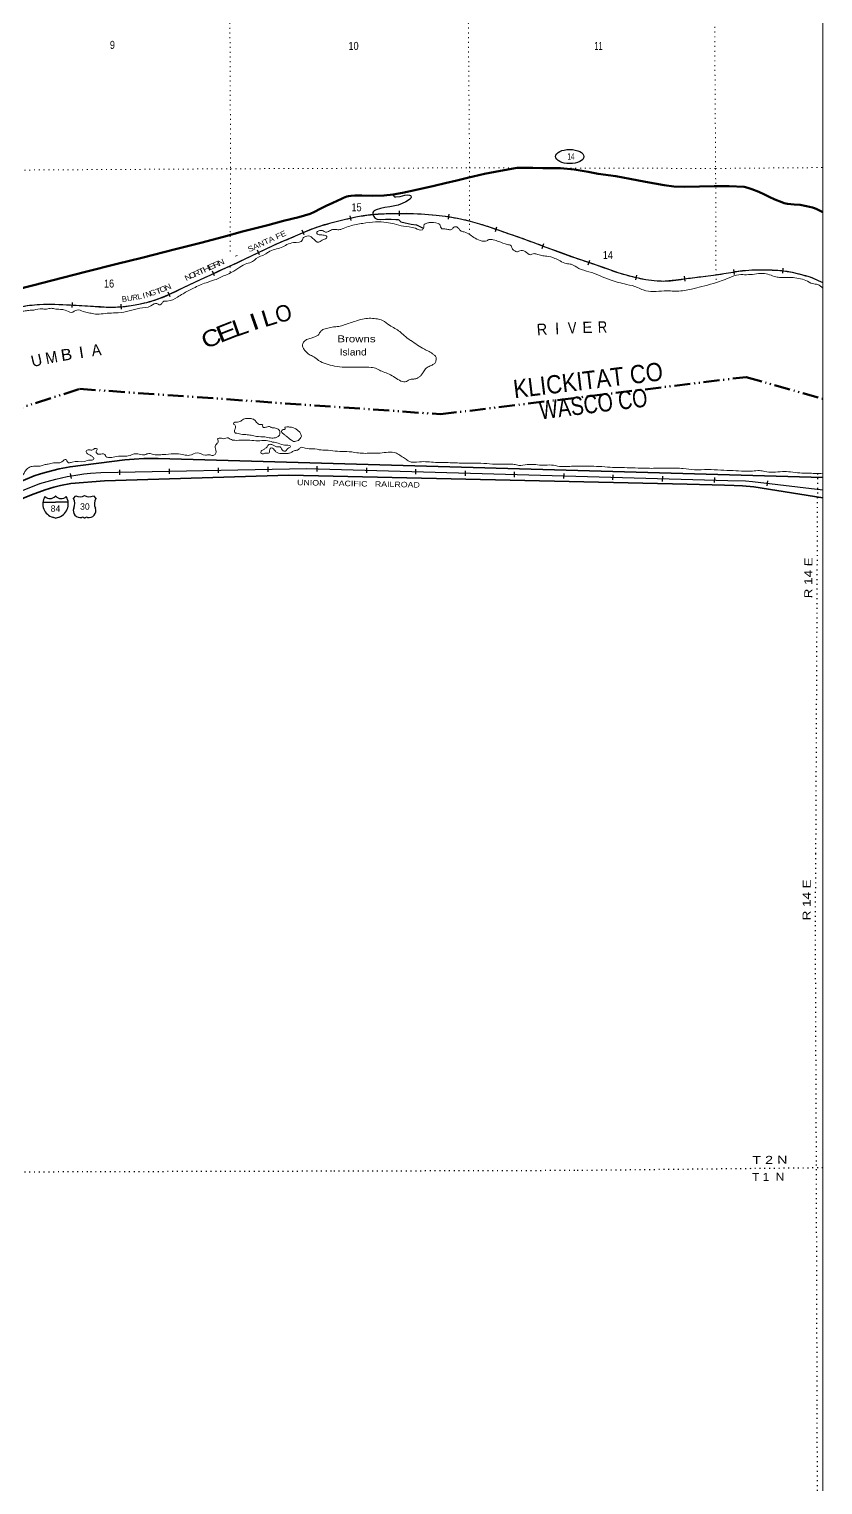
# Model space of a CAD drawing. Header units: feet. Extents: x -256679 to 5, y -731788 to -547785.
# Drawn here: x -17361 to 1, y -699961 to -668133 of the extents above; entities that cross this region are included whole.
import ezdxf
from ezdxf.enums import TextEntityAlignment as Align

# ---------------------------------------------------------------- set-up
doc = ezdxf.new("R2010")
doc.units = ezdxf.units.FT
doc.header["$LTSCALE"] = 70
doc.linetypes.add('DASH_DOUBLE_DOT', pattern=[9.2, 5, -1.2, 0.3, -1.2, 0.3, -1.2])
doc.linetypes.add('DOTTED', pattern=[1.5, 0.3, -1.2])
for name, color, linetype, lineweight in [('10', 7, 'DASH_DOUBLE_DOT', 70), ('15', 7, 'Continuous', 25), ('16', 7, 'Continuous', 25), ('17', 7, 'Continuous', 25), ('18', 7, 'Continuous', 35), ('23', 7, 'Continuous', 70), ('29', 7, 'Continuous', 25), ('34', 7, 'Continuous', 25), ('39', 7, 'Continuous', 13), ('4', 7, 'Continuous', 13), ('42', 7, 'Continuous', 35), ('6', 7, 'DOTTED', 25), ('7', 7, 'DOTTED', 13)]:
    doc.layers.add(name, color=color, linetype=linetype, lineweight=lineweight)
doc.layers.add('12', color=7, linetype='Continuous')
doc.layers.add('41', color=7, linetype='Continuous')

msp = doc.modelspace()

# ---------------------------------------------------------------- linework, layer by layer
at = {"layer": '10'}
msp.add_lwpolyline([(-29909.62, -686137.97), (-21510.04, -677685.92), (-16257.16, -675999.95), (-8362.03, -676553.3), (-1674.87, -675739.56), (-2.51, -676217.64)], dxfattribs=at)
at = {"layer": '15'}
for p, q in [((-17058.25, -678478.17), (-16781.84, -678478.17)), ((-16785.54, -678346.7), (-16782.64, -678343.79)), ((-16779.47, -678346.17), (-16782.9, -678343.79)), ((-16781.84, -678823.75), (-16845.73, -678805.79)), ((-16782.37, -678824.01), (-16718.74, -678805.27))]:
    msp.add_line(p, q, dxfattribs=at)
msp.add_lwpolyline([(-16506.48, -678478.17), (-16782.37, -678478.17), (-16781.84, -678478.17)], dxfattribs=at)
for centre, radius, start, end in [((-16755.62, -678513.27), 306.13, 148.44436, 254.43378), ((-16904.22, -678230.67), 165.66, 227.34248, 315.8117), ((-16660.53, -678230.67), 165.66, 224.18831, 312.69403), ((-16809.13, -678513.27), 306.13, 283.08087, 31.62484)]:
    msp.add_arc(centre, radius, start, end, dxfattribs=at)
at = {"layer": '16'}
for p, q in [((-16389.98, -678394.91), (-16338.67, -678336.15)), ((-16146.91, -678330.18), (-16147.19, -678330.38)), ((-15954.82, -678336.06), (-15903.43, -678394.91))]:
    msp.add_line(p, q, dxfattribs=at)
for centre, radius, start, end in [((-16582.96, -678505.54), 222.05, 332.97043, 29.75871), ((-16247.59, -678178.49), 182.07, 239.97227, 303.45418), ((-16045.81, -678178.99), 181.52, 236.33975, 300.08743), ((-16045.82, -678178.49), 182.07, 236.54582, 236.59441), ((-15710.46, -678505.54), 222.05, 150.24129, 207.02957), ((-16243.77, -678660.44), 151.42, 159.09177, 283.81923), ((-16049.65, -678660.44), 151.42, 256.18077, 20.90823)]:
    msp.add_arc(centre, radius, start, end, dxfattribs=at)
for centre, major_axis, start_param, end_param in [((-16188.43, -678859.26), (-19.56, 51.67), 4.95877769, 6.28318531), ((-16104.98, -678859.26), (19.56, 51.67), 0, 1.32637542)]:
    msp.add_ellipse(centre, major_axis=major_axis, ratio=0.929097, start_param=start_param, end_param=end_param, dxfattribs=at)
at = {"layer": '17'}
msp.add_ellipse((-5535.99, -670919.29), major_axis=(309.24, -1), ratio=0.500121, dxfattribs=at)
at = {"layer": '18'}
for points in [[(-15267.64, -677550.57), (-16464.03, -677701.57), (-16705.48, -677749.02), (-16981.42, -677818.04), (-17113.99, -677855.78), (-17248.73, -677900), (-17492.85, -677998.35), (-17757.49, -678120), (-18089.9, -678298.24), (-23984.4, -681839.5), (-24289.44, -682041.17), (-24424.17, -682137.14), (-24545.98, -682235.29), (-24610.65, -682299.99), (-24679.63, -682384.11), (-24738.75, -682466.07), (-24921.11, -682803.46), (-25242.01, -683436.04), (-25323.38, -683568.6), (-25371.12, -683624.86)], [(0, -677937.31), (-14539.88, -677518.12), (-14850.5, -677523.6), (-15063.92, -677534.39), (-15267.64, -677550.57)], [(-25311.75, -683670.69), (-25038.56, -683368.71), (-24805.73, -683131.45), (-24508.27, -682869.06), (-23110.97, -681717.13), (-22911.91, -681564.5), (-22702.08, -681427.56), (-18095.64, -678709.61), (-17612.51, -678450.03), (-17465.38, -678382.06), (-17309.09, -678318.43), (-17007.28, -678206.27), (-16821.89, -678150.2), (-16670.99, -678111.37), (-16445.24, -678069.01), (-15708.73, -678005.69), (-11682.7, -677885.25), (-2971.48, -678082.82), (-2153.63, -678107.44), (-1942.71, -678112.86), (-1755.17, -678119.98), (-1513.48, -678136.81), (0, -678381.38)]]:
    msp.add_lwpolyline(points, dxfattribs=at)
at = {"layer": '23'}
for points in [[(-701.77, -671958.87), (-777.02, -671949.63), (-846.64, -671935.09), (-899.27, -671916.98), (-1051.1, -671855.69), (-1173.13, -671797.69), (-1277.15, -671751.7), (-1403.18, -671691.7), (-1555.22, -671633.73), (-1637.84, -671605.84), (-1721.74, -671582.8), (-2051.41, -671567.98), (-2377.55, -671564.19), (-2701.69, -671574.43), (-3027.83, -671582.67), (-3257.92, -671572.81), (-3474, -671544.92), (-3876.15, -671471.09), (-4218.27, -671409.24), (-4528.38, -671351.37), (-4914.52, -671293.56), (-5130.59, -671251.65), (-5438.88, -671205.81), (-5736.82, -671173.96), (-6122.98, -671172.22), (-6346.07, -671167.95), (-6684.92, -671167.95), (-7051.4, -671230.94), (-7401.57, -671297.27), (-7769.76, -671383.65), (-8003.88, -671439.89), (-8262.02, -671504.15), (-8504.14, -671558.4), (-8924.36, -671656.82), (-9192.5, -671715.09), (-9395.58, -671747.57)], [(-9395.58, -671747.57), (-9598.69, -671771.45), (-9848.8, -671781.63), (-10082.9, -671773.78), (-10238.96, -671769.89), (-10319, -671775.95), (-10374.92, -671784.46), (-10411.11, -671792.69), (-10483.49, -671819.03), (-10531.11, -671840.18), (-10715.23, -671932.44), (-10863.31, -671998.64), (-10991.39, -672062.81), (-11117.47, -672128.99), (-11215.9, -672171.33), (-11459.35, -672242.12), (-11797.84, -672327.74), (-12136.02, -672420.1), (-12696.31, -672560.68), (-13108.53, -672677.13), (-13606.79, -672805.65), (-14155.08, -672944.22), (-14895.47, -673137), (-15431.74, -673263.55), (-16124.11, -673442.27), (-16866.49, -673627.04), (-17256.7, -673731.46), (-17686.92, -673837.9)], [(0, -672135.74), (-132.79, -672069.36), (-181.21, -672051.33), (-229.76, -672035.78), (-356.86, -672001.42), (-498.91, -671975.48), (-630.96, -671967.56), (-701.77, -671958.87)]]:
    msp.add_lwpolyline(points, dxfattribs=at)
at = {"layer": '29'}
msp.add_lwpolyline([(-9395.58, -671747.57), (-9382.6, -671783.32), (-9377.27, -671791.05), (-9367.4, -671799.28), (-9338.59, -671803.31), (-9248.55, -671789.23), (-9146.5, -671765.13), (-9076.46, -671757.07), (-9040.45, -671761.05), (-9021.96, -671768), (-9012.45, -671781.06), (-9006.45, -671805.09), (-9010.46, -671827.12), (-9030.48, -671851.17), (-9086.12, -671888.18), (-9120.54, -671909.31), (-9198.59, -671945.42), (-9285.15, -671978.72), (-9360.68, -671997.6), (-9474.32, -672019.87), (-9576.78, -672035.8), (-9676.83, -672055.9), (-9770.88, -672084), (-9811.53, -672103.83), (-9828.92, -672120.09), (-9842.78, -672140.05), (-9842.94, -672156.15), (-9836.95, -672192.2), (-9820.96, -672230.24), (-9806.59, -672248.7), (-9786.96, -672266.27), (-9772.05, -672278.33), (-9746.95, -672286.27), (-9674.93, -672296.24), (-9562.88, -672290.15), (-9438.82, -672290.06), (-9342.78, -672294), (-9288.44, -672294.79), (-9276.93, -672299.73), (-9242.76, -672333.99), (-9229.22, -672344.18), (-9132.72, -672367.96), (-9002.68, -672395.91), (-8896.95, -672410.03), (-8888.64, -672413.86), (-8812.62, -672449.86), (-8740.6, -672485.86)], dxfattribs=at)
at = {"layer": '34'}
for p, q in [((-9262.83, -672215.57), (-9263.13, -672104.96)), ((-8190.94, -672290.41), (-8170.84, -672181.64)), ((-10315.24, -672320.49), (-10339.45, -672212.56)), ((-7163.23, -672560.9), (-7127.79, -672456.12)), ((-11343.46, -672630.26), (-11386.78, -672528.49)), ((-6142.62, -672927.17), (-6104.51, -672823.33)), ((-12319.06, -673068.21), (-12367.16, -672968.61)), ((-13305.49, -673524.93), (-13351.26, -673424.23)), ((-5131.5, -673288.57), (-5096.48, -673183.65)), ((-1932.26, -673498.79), (-1949.39, -673389.51)), ((-879.07, -673471.25), (-865.7, -673361.45)), ((-4092.56, -673618.21), (-4066.94, -673510.61)), ((-3010.15, -673644.42), (-3023.38, -673534.6)), ((-14275.91, -673983.41), (-14319.73, -673881.85)), ((-16417.72, -674222.01), (-16411.19, -674111.6)), ((-15340.01, -674254.98), (-15347.92, -674144.66)), ((-16433.55, -677957.81), (-16452.35, -677848.81)), ((-15374.33, -677876.48), (-15376.52, -677765.89)), ((-14288.7, -677857.58), (-14290.89, -677746.99)), ((-13216.75, -677833.73), (-13218.95, -677723.15)), ((-12131.13, -677814.84), (-12133.32, -677704.25)), ((-11061.81, -677802.42), (-11058.66, -677691.85)), ((-9976.54, -677835.98), (-9973.39, -677725.41)), ((-8904.69, -677863.93), (-8901.54, -677753.37)), ((-7819.42, -677897.49), (-7816.26, -677786.93)), ((-6747.57, -677925.44), (-6744.41, -677814.88)), ((-5662.29, -677959), (-5659.14, -677848.44)), ((-4590.44, -677986.96), (-4587.29, -677876.39)), ((-3505.17, -678020.51), (-3502.02, -677909.95)), ((-2368.63, -678044.16), (-2365.48, -677933.59)), ((-1218.96, -678116.52), (-1205.99, -678006.68))]:
    msp.add_line(p, q, dxfattribs=at)
for points in [[(-13844.13, -673715.18), (-13597.56, -673597.76), (-13403.45, -673509.48), (-13209.32, -673421.24), (-12915.02, -673286.12), (-12620.98, -673150.47), (-12314.15, -673002.31), (-12006.59, -672855.62), (-11771.94, -672753.16), (-11536.29, -672653.01), (-11332.81, -672566.38), (-11128, -672482.47), (-10902.03, -672408.34), (-10671.64, -672347.92), (-10444.24, -672290.79), (-10215.35, -672239.45), (-10055.84, -672210.12), (-9895.1, -672189.15), (-9723.09, -672175.25), (-9550.86, -672166.87), (-9332.75, -672161.17), (-9114.62, -672160.56), (-8787.28, -672172.11), (-8460.26, -672198.17), (-8189.99, -672232.4), (-7921.96, -672281.93), (-7715.29, -672329.71), (-7511.73, -672387.83), (-7277.22, -672464.72), (-7043.56, -672543.74), (-6836.13, -672614.69), (-6629.42, -672687.65), (-6343.32, -672792.58), (-6057.25, -672897.56), (-5744.18, -673012.55), (-5431.08, -673127.45), (-5128.57, -673231.99), (-4824.91, -673333.32), (-4644.91, -673396.35), (-4464.83, -673459.24), (-4334.62, -673498.68), (-4202.82, -673533.14), (-4039.53, -673572.03), (-3874.79, -673605), (-3751.12, -673623.05), (-3626.79, -673634.86), (-3537.76, -673640.68), (-3448.88, -673638.74), (-3216.67, -673614.3), (-2984.72, -673586.36), (-2802.61, -673563.44), (-2620.56, -673540.04), (-2393.39, -673509.28), (-2166.36, -673477.64), (-1961.42, -673445.45), (-1756.14, -673413.27), (-1622.21, -673400.44), (-1487.91, -673395.05), (-1297.8, -673393.64), (-1107.67, -673398.79), (-942.2, -673408.55), (-777.42, -673428.62), (-668.83, -673449.63), (-561.26, -673474.55), (-468.99, -673497.71), (-377.16, -673522.51), (-285.77, -673549.02), (-196.99, -673582.51), (-99.53, -673627.41), (0.62, -673672.99)], [(-17565.25, -674205.25), (-17350.12, -674166.48), (-17132.85, -674150.86), (-16794.56, -674150.16), (-16456.48, -674162.41), (-16205.37, -674177.26), (-15954.27, -674192.11), (-15796.21, -674201.18), (-15638.17, -674209.92), (-15471.19, -674209.65), (-15304.16, -674197.67), (-15130.49, -674176.64), (-14958.11, -674145.38), (-14724.74, -674091.97), (-14498.03, -674016.93), (-14292.54, -673928.28), (-14089.87, -673834.44), (-13844.14, -673715.18)], [(-27518.09, -686140.23), (-25305.26, -683371.2), (-25228.9, -683288.75), (-24835.01, -682932.93), (-23013.02, -681443.21), (-22812.08, -681297.79), (-22615.95, -681171.64), (-17605.99, -678274.47), (-17492.44, -678216.56), (-17321, -678146.43), (-17122.62, -678070.92), (-16967.35, -678021.29), (-16773.28, -677969.51), (-16525.31, -677915.58), (-16337.71, -677883.22), (-16164.13, -677858.42), (-16014.26, -677844.38), (-15791.83, -677830.14), (-11297.04, -677741.09), (-2076.86, -678004.01), (-1688.79, -678012.64), (-1536.76, -678026.66), (-1.83, -678207.84)]]:
    msp.add_lwpolyline(points, dxfattribs=at)
at = {"layer": '34', "lineweight": 13}
msp.add_lwpolyline([(-27517.23, -686140.92), (-25304.43, -683371.92), (-25228.13, -683289.53), (-24834.29, -682933.76), (-23012.35, -681444.08), (-22811.46, -681298.7), (-22615.38, -681172.58), (-17605.46, -678275.44), (-17491.98, -678217.56), (-17320.6, -678147.45), (-17122.26, -678071.96), (-16967.04, -678022.35), (-16773.02, -677970.58), (-16525.1, -677916.66), (-16337.54, -677884.31), (-16164, -677859.51), (-16014.17, -677845.48), (-15791.78, -677831.24), (-11297.04, -677742.19), (-2076.89, -678005.11), (-1688.85, -678013.74), (-1536.87, -678027.75), (-1.96, -678208.93)], dxfattribs=at)
at = {"layer": '34'}
msp.add_spline([(-32003.65, -686135.2), (-31377.82, -685669.52), (-30885.98, -685275.14), (-30242.48, -684691.74), (-29463.91, -684076.34), (-28881.48, -683613.29), (-28148.94, -683037.98), (-27868.74, -682809.47), (-27638.56, -682605.03), (-27436.4, -682406.61), (-27262.22, -682136.11), (-27106.05, -681883.65), (-26993.91, -681637.23), (-26775.66, -681242.53), (-26587.44, -680883.89), (-26445.29, -680641.46), (-26265.09, -680338.91), (-26064.91, -680078.41), (-25696.59, -679671.58), (-25454.39, -679403.04), (-25120.11, -679052.32), (-24685.75, -678605.39), (-24403.51, -678300.77), (-24167.32, -678060.27), (-24033.19, -677873.92), (-23834.98, -677557.34), (-23668.79, -677244.79), (-23490.58, -676914.2), (-23308.4, -676635.69), (-23144.25, -676441.3), (-22920.08, -676236.86), (-22629.88, -676032.37), (-22207.61, -675813.78), (-21695.33, -675645.19), (-21097, -675452.51), (-20396.61, -675225.71), (-20022.4, -675093.27), (-19584.14, -674894.69), (-18903.74, -674599.81), (-18477.5, -674455.31), (-18053.27, -674332.85), (-17565.02, -674206.33), (-17132.81, -674151.96), (-16456.53, -674163.51), (-15954.33, -674193.21), (-15638.2, -674211.02), (-15304.05, -674198.77), (-14957.89, -674146.46), (-14497.64, -674017.96), (-14089.4, -673835.43), (-13597.1, -673598.76), (-13208.86, -673422.24), (-12620.51, -673151.46), (-12006.13, -672856.62), (-11535.86, -672654.02), (-11127.62, -672483.5), (-10671.37, -672348.99), (-10215.13, -672240.53), (-9894.98, -672190.24), (-9550.82, -672167.97), (-9114.64, -672161.66), (-8460.37, -672199.26), (-7922.18, -672283.01), (-7512.05, -672388.88), (-7043.91, -672544.78), (-6629.79, -672688.69), (-6057.63, -672898.59), (-5431.45, -673128.49), (-4825.27, -673334.36), (-4465.17, -673460.29), (-4203.09, -673534.21), (-3874.98, -673606.08), (-3626.88, -673635.96), (-3448.81, -673639.84), (-2984.59, -673587.45), (-2620.42, -673541.13), (-2166.2, -673478.73), (-1756, -673414.36), (-1487.88, -673396.15), (-1107.72, -673399.89), (-777.59, -673429.71), (-561.52, -673475.62), (-377.46, -673523.57), (-197.41, -673583.53), (-2.56, -673673.28)], degree=3, dxfattribs=at)
at = {"layer": '39'}
for points in [[(0.08, -673796.24), (-111.42, -673719.66), (-229.47, -673697.71), (-371.5, -673627.71), (-525.55, -673583.75), (-695.61, -673563.84), (-807.66, -673565.92), (-923.71, -673561.99), (-1025.75, -673550.05), (-1169.79, -673502.08), (-1311.84, -673476.14), (-1497.92, -673490.29), (-1668, -673502.42), (-1838.07, -673504.54), (-2050.19, -673570.78), (-2394.38, -673695.19), (-2646.52, -673759.46), (-2872.63, -673815.69), (-3188.79, -673861.97), (-3330.84, -673858.06), (-3468.9, -673856.16), (-3701.01, -673872.34), (-3929.09, -673836.44), (-4051.12, -673780.45), (-4291.2, -673714.52), (-4653.31, -673616.63), (-5115.44, -673436.7), (-5337.5, -673364.75), (-5503.54, -673274.74), (-5609.58, -673256.79), (-5747.61, -673200.8), (-5865.64, -673144.81), (-6035.69, -673096.86), (-6151.74, -673084.92), (-6257.77, -673052.95), (-6337.8, -673044.99), (-6397.84, -673065.06), (-6513.86, -672997.04), (-6629.9, -672983.1), (-6691.94, -673003.18), (-6733.95, -672979.17), (-6787.95, -672945.16), (-6815.94, -672873.08), (-6901.96, -672843.1), (-7084.01, -672777.13), (-7210.05, -672741.16), (-7288.08, -672731.2), (-7350.12, -672759.29), (-7454.17, -672767.37), (-7606.21, -672703.38), (-7714.23, -672631.36), (-7846.26, -672567.36), (-7928.28, -672539.38), (-7962.28, -672495.34), (-8004.28, -672459.32), (-8070.31, -672465.37), (-8114.35, -672509.46), (-8182.38, -672517.52), (-8270.41, -672501.56), (-8334.44, -672497.6), (-8362.43, -672457.56), (-8380.42, -672405.5), (-8416.43, -672381.49), (-8608.5, -672363.6), (-8676.54, -672381.67), (-8718.56, -672407.73), (-8728.59, -672465.82), (-8758.62, -672517.92), (-8912.68, -672487.98), (-9172.77, -672442.09), (-9374.84, -672390.16), (-9540.89, -672360.23), (-9780.99, -672348.38), (-10063.12, -672380.62), (-10347.27, -672438.9), (-10493.35, -672493.07), (-10563.39, -672517.16), (-10655.43, -672513.21), (-10727.46, -672515.27), (-10815.51, -672557.39), (-10881.54, -672569.45), (-10927.55, -672545.45), (-11003.58, -672539.49), (-11065.62, -672571.58), (-11069.64, -672599.62), (-11033.63, -672623.63), (-10961.6, -672631.59), (-10907.58, -672641.57), (-10863.57, -672653.55), (-10845.57, -672679.58), (-10879.6, -672721.66)], [(-10879.6, -672721.66), (-10949.64, -672749.75), (-10995.67, -672775.82), (-11057.71, -672791.88), (-11105.71, -672751.86), (-11167.72, -672697.82), (-11221.72, -672661.81), (-11344.77, -672681.98), (-11366.77, -672699.59), (-11379.97, -672743.64), (-11578.03, -672800.9), (-11846.5, -672906.61), (-12126.24, -673006.92), (-12198.59, -673056.37), (-12392.24, -673148.87), (-12471.46, -673214.94), (-12599.09, -673258.98), (-12748.73, -673338.27), (-12924.78, -673448.38), (-13061.21, -673510.05), (-13303.28, -673615.76), (-13488.13, -673677.43), (-13765.4, -673796.35), (-13994.26, -673919.68), (-14113.09, -673990.15), (-14341.95, -674078.25), (-14431.64, -674092.02), (-14471.68, -674148.13), (-14515.71, -674162.18), (-14563.72, -674134.17), (-14698.44, -674183.96), (-14937.91, -674236.57), (-15170.03, -674292.81), (-15410.15, -674333.03), (-15612.24, -674343.18), (-15786.32, -674359.33), (-15948.39, -674357.44), (-16060.43, -674333.48), (-16177.21, -674305.09), (-16313.64, -674274.26), (-16432.47, -674327.11), (-16573.31, -674274.26), (-16674.54, -674261.04), (-16806.57, -674247.83), (-16900.75, -674237.92), (-17002.8, -674256.02), (-17076.83, -674248.06), (-17255.49, -674274.26), (-17365.52, -674283.07), (-17475.55, -674296.28), (-17857.2, -674368.76), (-18082.9, -674463.66), (-18188.53, -674503.3), (-18294.16, -674573.77), (-18423.52, -674567.43), (-18575.6, -674601.58), (-18681.46, -674626.63), (-18729.87, -674653.06), (-18835.74, -674679.87), (-19055.86, -674752.12), (-19261.98, -674838.39), (-19414.08, -674910.59), (-19488.13, -674966.72), (-19566.09, -675001.02), (-19645.31, -675036.26), (-19758.29, -675075.06), (-19824.33, -675117.16), (-19890.37, -675141.24), (-20107.43, -675221.26), (-20240.57, -675271.67), (-20334.63, -675329.81), (-20440.68, -675345.91), (-20534.35, -675366.61), (-20582.76, -675406.25), (-20748.9, -675459.11), (-20810.51, -675476.72), (-20930.95, -675502.46), (-20998.99, -675522.54), (-21081.03, -675544.63), (-21140.6, -675595.65), (-21251.13, -675606.83), (-21359.19, -675662.98), (-21437.26, -675753.16), (-21485.29, -675771.22), (-21545.33, -675801.31), (-21617.36, -675799.35), (-21671.38, -675795.38), (-21719.39, -675771.38), (-21839.45, -675791.49), (-21987.53, -675837.66), (-22131.62, -675913.87)], [(-9014.49, -674938.65), (-8713.62, -675131.55), (-8611.6, -675183.55), (-8511.58, -675247.57), (-8465.58, -675295.61), (-8459.61, -675365.7), (-8479.64, -675431.81), (-8527.67, -675467.89), (-8609.73, -675508), (-8691.78, -675560.13), (-8747.84, -675648.3), (-8791.88, -675706.41), (-8839.92, -675746.5), (-8927.97, -675780.6), (-9008, -675788.67), (-9082.05, -675820.77), (-9134.08, -675844.84), (-9258.12, -675810.87), (-9392.14, -675730.85), (-9520.17, -675658.84), (-9644.21, -675614.86), (-9756.23, -675558.86), (-9880.27, -675528.91), (-10072.35, -675525.03), (-10282.44, -675527.18), (-10452.51, -675523.29), (-10682.6, -675501.42), (-10864.66, -675447.47), (-11028.7, -675379.49), (-11136.71, -675295.44), (-11234.74, -675245.44), (-11310.74, -675179.4), (-11358.74, -675119.35), (-11380.72, -675049.27), (-11356.68, -674979.15), (-11290.63, -674921.02), (-11192.58, -674886.91), (-11110.53, -674858.81), (-11052.5, -674832.74), (-11006.46, -674776.63), (-10954.41, -674712.5), (-10862.36, -674680.39), (-10734.29, -674648.26), (-10620.24, -674636.16), (-10500.18, -674612.05), (-10372.11, -674567.9), (-10238.03, -674525.75), (-10071.94, -674471.56), (-9925.87, -674455.43), (-9775.81, -674465.34), (-9627.77, -674503.3), (-9481.74, -674607.34), (-9359.72, -674677.36), (-9255.7, -674747.38), (-9157.69, -674833.44), (-9017.68, -674937.48)], [(-12696.04, -676994.9), (-12760.06, -676980.92), (-12820.08, -676968.94), (-12862.09, -676954.95), (-12868.08, -676910.9), (-12854.05, -676868.83), (-12844.03, -676810.74), (-12864.03, -676786.72), (-12888.03, -676772.72), (-12882.02, -676740.67), (-12829.99, -676726.61), (-12771.96, -676722.57), (-12693.91, -676674.45), (-12601.86, -676646.34), (-12521.83, -676646.29), (-12453.81, -676664.27), (-12399.8, -676710.29), (-12367.8, -676750.33), (-12327.79, -676774.33), (-12287.78, -676774.31), (-12251.77, -676788.3), (-12255.78, -676810.33), (-12235.78, -676840.36), (-12165.75, -676832.3), (-12087.71, -676830.25), (-12063.71, -676844.25), (-12019.69, -676848.23), (-11969.67, -676854.2), (-11913.66, -676878.19), (-11887.66, -676908.22), (-11877.67, -676954.28), (-11885.7, -677008.36), (-11913.72, -677042.42), (-11969.76, -677066.5), (-12081.81, -677072.58), (-12203.85, -677050.64), (-12385.92, -677038.74), (-12503.96, -677012.79), (-12618.01, -676998.85), (-12690.8, -676995.36)], [(-11623.52, -676837.94), (-11699.55, -676829.98), (-11749.57, -676834.02), (-11767.58, -676844.05), (-11757.59, -676872.08), (-11777.61, -676886.11), (-11821.63, -676896.16), (-11841.65, -676922.21), (-11835.66, -676952.24), (-11811.65, -676972.26), (-11763.65, -677012.28), (-11705.64, -677054.3), (-11669.64, -677086.32), (-11621.63, -677122.34), (-11575.62, -677146.34), (-11525.6, -677142.3), (-11471.57, -677124.24), (-11433.54, -677084.15), (-11405.5, -677034.06), (-11415.49, -676994.01), (-11453.49, -676933.96), (-11509.49, -676883.92), (-11579.51, -676847.92), (-11621.32, -676838.99)], [(-19175.5, -678831.92), (-19043.42, -678765.74), (-18923.34, -678693.56), (-18819.27, -678619.38), (-18647.15, -678515.12), (-18495.05, -678426.89), (-18324.95, -678348.66), (-18271.64, -678291.47), (-18172.47, -678192.25), (-18130.81, -678204.33), (-18077.62, -678196.57), (-18034.5, -678192.25), (-18036.76, -678166.21), (-18004.32, -678101.66), (-17918.69, -678114.05), (-17900.67, -678100.02), (-17802.62, -678063.9), (-17690.55, -678017.76), (-17584.48, -677939.58), (-17494.42, -677877.43), (-17450.37, -677807.3), (-17394.32, -677739.17), (-17318.27, -677699.06), (-17214.22, -677688.97), (-17122.18, -677686.91), (-17032.14, -677660.81), (-16940.09, -677642.72), (-16826.03, -677616.61), (-16643.94, -677592.45), (-16551.34, -677540.88), (-16507.89, -677608.38), (-16497.44, -677612.06), (-16417.68, -677599.12), (-16157.73, -677584.1), (-16021.67, -677555.97), (-15951.63, -677543.9), (-15947.62, -677515.86), (-15989.62, -677469.83), (-16053.63, -677433.82), (-16105.64, -677391.8), (-16111.63, -677357.75), (-16049.59, -677333.68), (-15971.56, -677331.62), (-15915.52, -677299.54), (-15875.51, -677311.52), (-15895.54, -677365.61), (-15873.55, -677413.67), (-15791.52, -677425.63), (-15733.49, -677419.58), (-15701.48, -677433.58), (-15681.49, -677475.62), (-15627.48, -677499.62), (-15485.41, -677485.5), (-15323.34, -677467.36), (-15191.28, -677465.27), (-15020.73, -677415.78), (-14878.45, -677441.66), (-14831.03, -677437.35), (-14740.48, -677411.47), (-14641.03, -677432.85), (-14478.97, -677438.74), (-14371.85, -677430.88), (-14130.4, -677417.94), (-13975.19, -677439.51), (-13850.7, -677450.33), (-13686.31, -677396.37), (-13505.23, -677448.13), (-13419, -677439.51), (-13348.49, -677453.99), (-13290.46, -677429.91), (-13272.43, -677373.82), (-13286.41, -677309.74), (-13292.39, -677255.67), (-13246.35, -677187.54), (-13222.31, -677135.45), (-13238.31, -677095.41), (-13202.28, -677073.35), (-13104.25, -677087.31), (-13006.2, -677069.21), (-12960.19, -677097.22), (-12862.16, -677123.19), (-12690.08, -677119.07), (-12536.02, -677120.96), (-12359.95, -677132.86), (-12175.87, -677128.73), (-12033.82, -677160.67), (-11909.78, -677188.63), (-11771.74, -677230.59), (-11673.7, -677238.53), (-11641.69, -677258.54), (-11677.72, -677288.61)], [(-11677.72, -677288.61), (-11725.75, -677320.69), (-11743.77, -677354.75), (-11801.8, -677350.78), (-11837.79, -677306.74), (-11871.79, -677262.7), (-11931.82, -677266.75), (-11993.84, -677244.76), (-12053.85, -677216.77), (-12117.88, -677216.81), (-12151.91, -677262.9), (-12201.95, -677304.99), (-12257.99, -677339.08), (-12286.01, -677361.13), (-12284.02, -677409.19), (-12171.97, -677403.11), (-12123.95, -677405.08), (-12103.94, -677381.03), (-12097.91, -677322.94), (-12063.88, -677288.87), (-12017.87, -677308.87), (-11983.87, -677348.9), (-11933.87, -677392.93), (-11813.83, -677412.88), (-11695.77, -677408.79), (-11629.74, -677388.71), (-11565.7, -677350.62), (-11493.66, -677336.55), (-11441.62, -677300.46), (-11415.61, -677280.42), (-11321.57, -677296.37), (-11151.5, -677308.27), (-10975.44, -677334.19), (-10819.38, -677342.09), (-10615.3, -677361.98), (-10413.21, -677367.85), (-10191.13, -677393.73), (-10049.07, -677407.66), (-9879, -677405.54), (-9678.92, -677403.39), (-9510.84, -677383.25), (-9328.77, -677407.16), (-9222.75, -677467.17), (-9126.73, -677527.19), (-9054.72, -677581.21), (-8824.63, -677593.07), (-8470.48, -677604.85), (-8152.35, -677612.64), (-7836.22, -677622.44), (-7606.12, -677622.28), (-7350.02, -677632.11), (-7101.92, -677647.97), (-6853.81, -677641.79), (-6753.77, -677649.73), (-6647.74, -677671.69), (-6469.65, -677653.54), (-6277.57, -677655.41), (-6121.51, -677667.32), (-5937.43, -677663.19), (-5759.37, -677693.11), (-5457.24, -677688.89), (-5123.1, -677690.67), (-4891, -677694.51), (-4652.9, -677712.37), (-4448.82, -677716.24), (-4228.73, -677726.1), (-3980.63, -677729.94), (-3880.59, -677733.87), (-3704.51, -677735.75), (-3380.37, -677733.53), (-3054.24, -677741.32), (-2806.14, -677767.18), (-2516.02, -677760.97), (-2231.9, -677774.8), (-1961.79, -677786.63), (-1721.7, -677798.48), (-1539.62, -677796.35), (-1387.55, -677784.23), (-1267.51, -677806.18), (-1091.44, -677820.08), (-883.34, -677807.92), (-707.27, -677813.8), (-507.2, -677837.7), (-317.12, -677839.57), (-181.06, -677847.49), (-1.44, -677844.36)]]:
    msp.add_spline(points, degree=3, dxfattribs=at)
at = {"layer": '4'}
msp.add_lwpolyline([(-254669.8, -547785.08), (-222837.12, -548113.49), (-191004.03, -548398.11), (-159170.57, -548638.96), (-127336.83, -548836.01), (-95502.83, -548989.26), (-63668.65, -549098.74), (-31834.36, -549164.42), (0, -549186.32), (0, -731787.88), (-32085.53, -731765.81), (-64171, -731699.6), (-224595.32, -730706.58), (-256679.15, -730375.58)], close=True, dxfattribs=at)
msp.add_lwpolyline([(-254669.8, -547785.08), (-222837.12, -548113.49), (-191004.03, -548398.11), (-159170.57, -548638.96), (-127336.83, -548836.01), (-95502.83, -548989.26), (-63668.65, -549098.74), (-31834.36, -549164.42), (0, -549186.32), (0, -731787.88), (-32085.53, -731765.81), (-64171, -731699.6), (-224595.32, -730706.58), (-256679.15, -730375.58)], close=True, dxfattribs=at)
at = {"layer": '6'}
msp.add_line((-118.43, -677846.4), (-159.51, -686157.2), dxfattribs=at)
for points in [[(-159.51, -686157.2), (-170.01, -687726.15), (-147.49, -692955.82), (-131.22, -698285.88), (-98.61, -708919.91), (-174.3, -719511.45), (-192.11, -724837.77)], [(0, -693029.77), (-5425.96, -693088.8), (-10745.47, -693103.79), (-16077.03, -693116.73), (-21398.57, -693141.75), (-26702.02, -693154.78), (-32032.39, -693129.68)]]:
    msp.add_lwpolyline(points, dxfattribs=at)
at = {"layer": '7'}
msp.add_line((-12964.42, -673320.52), (-12965.09, -673456.6), dxfattribs=at)
for points in [[(-12959.98, -640509.92), (-12967.62, -644811.98), (-12909.64, -650047.28), (-12951.71, -655322.7), (-12963.76, -660582.08), (-12977.84, -665897.54), (-12953.89, -671186.93), (-12962.97, -673027.84)], [(-7726.23, -672624.72), (-7725.66, -671165.31), (-7773.61, -665841.88), (-7689.52, -660576.45), (-7647.47, -655337.08), (-7599.38, -650031.61), (-7669.36, -644774.29), (-7705.46, -640512.26)], [(-2397.36, -640513.43), (-2383.08, -644670.51), (-2351.12, -649955.9), (-2421.22, -655253.37), (-2391.27, -660570.8), (-2381.33, -665876.23), (-2345.38, -671179.63), (-2336.33, -673678.4)], [(-32002.35, -671291.79), (-29062.74, -671254.1), (-23536.37, -671188.21), (-18198.12, -671218.58), (-12953.89, -671186.93), (-7725.66, -671165.31), (-2345.38, -671179.63), (0, -671159.57)]]:
    msp.add_lwpolyline(points, dxfattribs=at)

# ---------------------------------------------------------------- texts
at = {"layer": '12'}
for s, width, p in [('KLICKITAT CO', 0.9, (-6744.83, -676205.4)), ('WASCO CO', 0.8, (-6177.03, -676668.63))]:
    msp.add_text(s, height=400, rotation=6.938, dxfattribs=dict(at, width=width)).set_placement(p)
at = {"layer": '15'}
msp.add_text('84', height=140, dxfattribs=at).set_placement((-16782.92, -678686.28), align=Align.CENTER)
at = {"layer": '16'}
msp.add_text('30', height=140, dxfattribs=at).set_placement((-16140.36, -678640.69), align=Align.CENTER)
at = {"layer": '17', "width": 0.6}
msp.add_text('14', height=140, dxfattribs=at).set_placement((-5509.94, -670987.6), align=Align.CENTER)
at = {"layer": '34'}
for s, rotation, width, p in [('SANTA FE', 24.456, 1.15, (-12134.14, -672824.68)), ('-', 24.765, 1.65, (-12808.75, -673130.48)), ('O', 25.464, 1.15, (-13765.12, -673567.55)), ('R', 24.456, 1.3, (-13669.82, -673527.09)), ('T', 24.456, 1.55, (-13567.71, -673477.39)), ('H', 24.444, 1.35, (-13458.45, -673430.12)), ('E', 24.661, 1.5, (-13347, -673377.97)), ('R', 24.661, 1.35, (-13237.95, -673330.3)), ('N', 24.661, 1.25, (-13138.41, -673287.37)), ('T', 20.336, 1.45, (-14509.1, -673913.8)), ('O', 23.336, 1.1, (-14411.93, -673873.45)), ('N', 24.845, 1.25, (-14301.05, -673826.37)), ('N', 25.464, 1.25, (-13859.17, -673611.99)), ('B', 6.904, 1.05, (-15270.24, -674092.83)), ('U', 6.904, 0.9, (-15151.1, -674078.41)), ('R', 10.279, 1.05, (-15035.23, -674057.73)), ('L', 12.891, 1.1, (-14931.3, -674036.31)), ('I', 12.891, 1.2, (-14838.12, -674016.69)), ('N', 18.314, 1.1, (-14730.82, -673984.79)), ('UNION   PACIFIC   RAILROAD', 358.867, 1.2, (-10157.65, -678130.76))]:
    msp.add_text(s, height=120, rotation=rotation, dxfattribs=dict(at, width=width)).set_placement(p, align=Align.CENTER)
msp.add_text('G', height=120, rotation=18.314, dxfattribs=at).set_placement((-14633.56, -673951.83), align=Align.CENTER)
at = {"layer": '41'}
for s, height, rotation, width, p in [('I', 360, 19.361, 1.4, (-12377.56, -674699.42)), ('L', 360, 17.135, 1.2, (-12062.66, -674608.14)), ('O', 360, 14.91, 0.95, (-11752.07, -674521.45)), ('C', 360, 23.811, 1.2, (-13307.95, -675051.67)), ('E', 360, 21.586, 1.4, (-12980.27, -674918.62)), ('L', 360, 19.361, 1.25, (-12687.54, -674812.6)), ('R', 250, 4.354, 0.95, (-6133.86, -674821.2)), ('V', 250, 2.765, 0.85, (-5476, -674787.69)), ('R', 250, 1.175, 0.85, (-4817.53, -674770.65)), ('A', 250, 7.01, 0.95, (-15874.01, -675273.44)), ('M', 250, 10.936, 0.95, (-16847.39, -675433.69)), ('B', 250, 8.973, 1.1, (-16524.85, -675372.54)), ('I', 250, 8.973, 1.1, (-16198.87, -675321.08))]:
    msp.add_text(s, height=height, rotation=rotation, dxfattribs=dict(at, width=width)).set_placement(p, align=Align.CENTER)
for s, rotation, p in [('I', 2.765, (-5805.62, -674803.6)), ('E', 1.175, (-5147.46, -674777.42)), ('U', 12.9, (-17169.45, -675497.18))]:
    msp.add_text(s, height=250, rotation=rotation, dxfattribs=at).set_placement(p, align=Align.CENTER)
at = {"layer": '42'}
for s, width, p in [('Browns', 1.25, (-10199.82, -674979.24)), ('Island', 1.1, (-10272.59, -675268.63))]:
    msp.add_text(s, height=150, dxfattribs=dict(at, width=width)).set_placement(p, align=Align.CENTER)
at = {"layer": '6', "width": 1.25}
msp.add_text('R 14 E', height=175, rotation=89.717, dxfattribs=at).set_placement((-229.72, -680129.45), align=Align.CENTER)
at = {"layer": '6'}
for s, rotation, width, p in [('R 14 E', 89.617, 1.25, (-269.28, -687617.43)), ('T 2 N', 0.623, 1.35, (-1544.15, -692946.56)), ('T 1  N', 0.623, 1.1, (-1544.88, -693317.99))]:
    msp.add_text(s, height=175, rotation=rotation, dxfattribs=dict(at, width=width)).set_placement(p)
at = {"layer": '7'}
for s, width, p in [('9', 0.85, (-15593.98, -668565.07)), ('10', 0.85, (-10374.5, -668587.96)), ('11', 0.65, (-4999.74, -668587.96)), ('15', 0.85, (-10309.54, -672116.17)), ('14', 0.85, (-4812.82, -673158.72)), ('16', 0.85, (-15722.03, -673783.24))]:
    msp.add_text(s, height=175, dxfattribs=dict(at, width=width)).set_placement(p)

doc.saveas('drawing.dxf')
